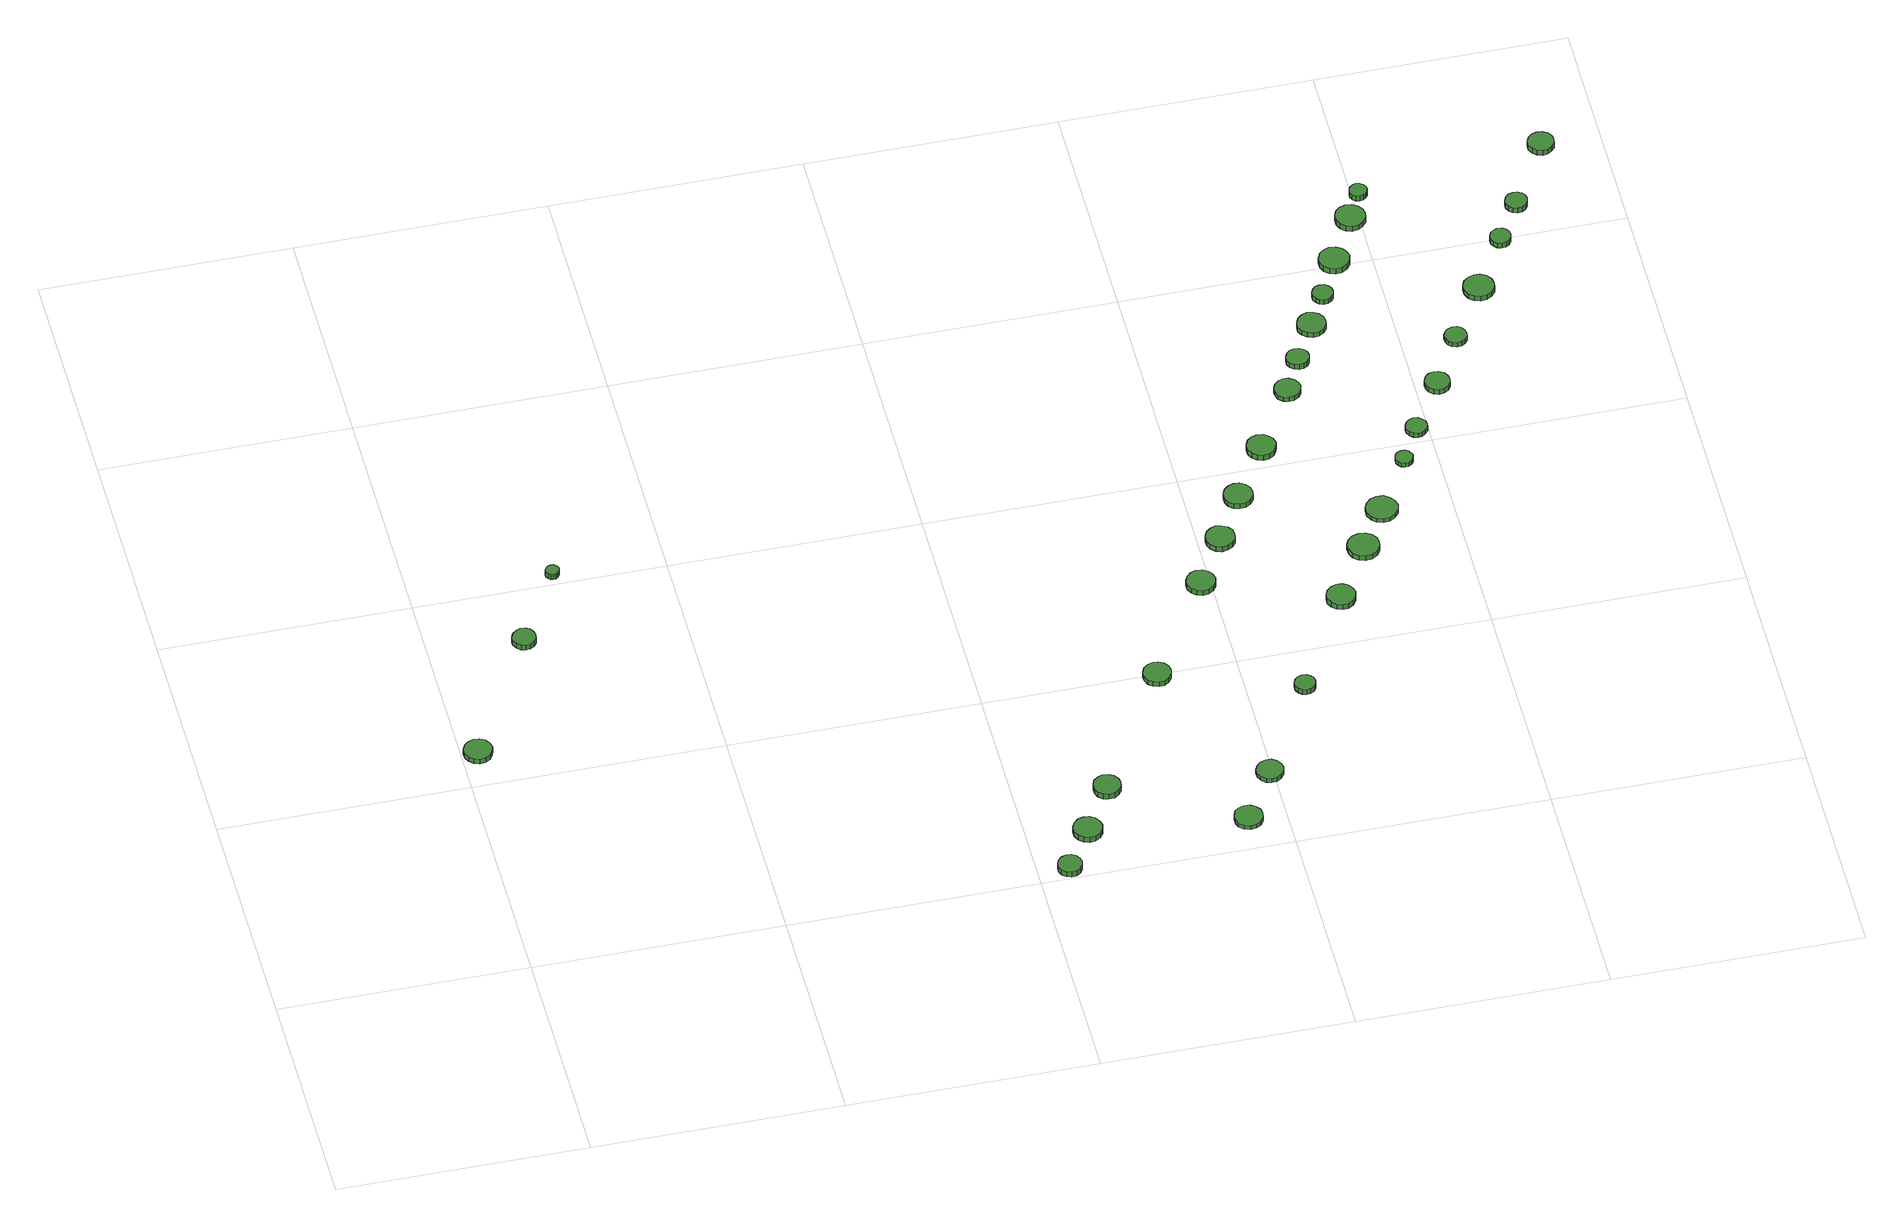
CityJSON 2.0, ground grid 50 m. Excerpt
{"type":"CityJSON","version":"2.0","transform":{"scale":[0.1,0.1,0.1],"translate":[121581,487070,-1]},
"CityObjects":{
"tree1":{"type":"SolitaryVegetationObject","attributes":{"function":"something"},"geometry":[{"type":"MultiSurface","lod":"1","boundaries":[[[0,1,2,3,4,5,6,7,8,9,10,11,12,13,14]],[[15,16,17,18,19,20,21,22,23,24,25,26,27,28,29]],[[0,29,28,1]],[[1,28,27,2]],[[2,27,26,3]],[[3,26,25,4]],[[4,25,24,5]],[[5,24,23,6]],[[6,23,22,7]],[[7,22,21,8]],[[8,21,20,9]],[[9,20,19,10]],[[10,19,18,11]],[[11,18,17,12]],[[12,17,16,13]],[[13,16,15,14]],[[14,15,29,0]]]}]},
"tree2":{"type":"SolitaryVegetationObject","attributes":{"function":"something"},"geometry":[{"type":"MultiSurface","lod":"1","boundaries":[[[30,31,32,33,34,35,36,37,38,39,40,41,42,43,44]],[[45,46,47,48,49,50,51,52,53,54,55,56,57,58,59]],[[30,59,58,31]],[[31,58,57,32]],[[32,57,56,33]],[[33,56,55,34]],[[34,55,54,35]],[[35,54,53,36]],[[36,53,52,37]],[[37,52,51,38]],[[38,51,50,39]],[[39,50,49,40]],[[40,49,48,41]],[[41,48,47,42]],[[42,47,46,43]],[[43,46,45,44]],[[44,45,59,30]]]}]},
"tree3":{"type":"SolitaryVegetationObject","attributes":{"function":"something"},"geometry":[{"type":"MultiSurface","lod":"1","boundaries":[[[60,61,62,63,64,65,66,67,68,69,70,71,72,73,74]],[[75,76,77,78,79,80,81,82,83,84,85,86,87,88,89]],[[60,89,88,61]],[[61,88,87,62]],[[62,87,86,63]],[[63,86,85,64]],[[64,85,84,65]],[[65,84,83,66]],[[66,83,82,67]],[[67,82,81,68]],[[68,81,80,69]],[[69,80,79,70]],[[70,79,78,71]],[[71,78,77,72]],[[72,77,76,73]],[[73,76,75,74]],[[74,75,89,60]]]}]},
"tree4":{"type":"SolitaryVegetationObject","attributes":{"function":"something"},"geometry":[{"type":"MultiSurface","lod":"1","boundaries":[[[90,91,92,93,94,95,96,97,98,99,100,101,102,103,104]],[[105,106,107,108,109,110,111,112,113,114,115,116,117,118,119]],[[90,119,118,91]],[[91,118,117,92]],[[92,117,116,93]],[[93,116,115,94]],[[94,115,114,95]],[[95,114,113,96]],[[96,113,112,97]],[[97,112,111,98]],[[98,111,110,99]],[[99,110,109,100]],[[100,109,108,101]],[[101,108,107,102]],[[102,107,106,103]],[[103,106,105,104]],[[104,105,119,90]]]}]},
"tree5":{"type":"SolitaryVegetationObject","attributes":{"function":"something"},"geometry":[{"type":"MultiSurface","lod":"1","boundaries":[[[120,121,122,123,124,125,126,127,128,129,130,131,132,133,134]],[[135,136,137,138,139,140,141,142,143,144,145,146,147,148,149]],[[120,149,148,121]],[[121,148,147,122]],[[122,147,146,123]],[[123,146,145,124]],[[124,145,144,125]],[[125,144,143,126]],[[126,143,142,127]],[[127,142,141,128]],[[128,141,140,129]],[[129,140,139,130]],[[130,139,138,131]],[[131,138,137,132]],[[132,137,136,133]],[[133,136,135,134]],[[134,135,149,120]]]}]},
"tree6":{"type":"SolitaryVegetationObject","attributes":{"function":"something"},"geometry":[{"type":"MultiSurface","lod":"1","boundaries":[[[150,151,152,153,154,155,156,157,158,159,160,161,162,163,164]],[[165,166,167,168,169,170,171,172,173,174,175,176,177,178,179]],[[150,179,178,151]],[[151,178,177,152]],[[152,177,176,153]],[[153,176,175,154]],[[154,175,174,155]],[[155,174,173,156]],[[156,173,172,157]],[[157,172,171,158]],[[158,171,170,159]],[[159,170,169,160]],[[160,169,168,161]],[[161,168,167,162]],[[162,167,166,163]],[[163,166,165,164]],[[164,165,179,150]]]}]},
"tree7":{"type":"SolitaryVegetationObject","attributes":{"function":"something"},"geometry":[{"type":"MultiSurface","lod":"1","boundaries":[[[180,181,182,183,184,185,186,187,188,189,190,191,192,193,194]],[[195,196,197,198,199,200,201,202,203,204,205,206,207,208,209]],[[180,209,208,181]],[[181,208,207,182]],[[182,207,206,183]],[[183,206,205,184]],[[184,205,204,185]],[[185,204,203,186]],[[186,203,202,187]],[[187,202,201,188]],[[188,201,200,189]],[[189,200,199,190]],[[190,199,198,191]],[[191,198,197,192]],[[192,197,196,193]],[[193,196,195,194]],[[194,195,209,180]]]}]},
"tree8":{"type":"SolitaryVegetationObject","attributes":{"function":"something"},"geometry":[{"type":"MultiSurface","lod":"1","boundaries":[[[210,211,212,213,214,215,216,217,218,219,220,221,222,223,224]],[[225,226,227,228,229,230,231,232,233,234,235,236,237,238,239]],[[210,239,238,211]],[[211,238,237,212]],[[212,237,236,213]],[[213,236,235,214]],[[214,235,234,215]],[[215,234,233,216]],[[216,233,232,217]],[[217,232,231,218]],[[218,231,230,219]],[[219,230,229,220]],[[220,229,228,221]],[[221,228,227,222]],[[222,227,226,223]],[[223,226,225,224]],[[224,225,239,210]]]}]},
"tree9":{"type":"SolitaryVegetationObject","attributes":{"function":"something"},"geometry":[{"type":"MultiSurface","lod":"1","boundaries":[[[240,241,242,243,244,245,246,247,248,249,250,251,252,253,254]],[[255,256,257,258,259,260,261,262,263,264,265,266,267,268,269]],[[240,269,268,241]],[[241,268,267,242]],[[242,267,266,243]],[[243,266,265,244]],[[244,265,264,245]],[[245,264,263,246]],[[246,263,262,247]],[[247,262,261,248]],[[248,261,260,249]],[[249,260,259,250]],[[250,259,258,251]],[[251,258,257,252]],[[252,257,256,253]],[[253,256,255,254]],[[254,255,269,240]]]}]},
"tree10":{"type":"SolitaryVegetationObject","attributes":{"function":"something"},"geometry":[{"type":"MultiSurface","lod":"1","boundaries":[[[270,271,272,273,274,275,276,277,278,279,280,281,282,283,284]],[[285,286,287,288,289,290,291,292,293,294,295,296,297,298,299]],[[270,299,298,271]],[[271,298,297,272]],[[272,297,296,273]],[[273,296,295,274]],[[274,295,294,275]],[[275,294,293,276]],[[276,293,292,277]],[[277,292,291,278]],[[278,291,290,279]],[[279,290,289,280]],[[280,289,288,281]],[[281,288,287,282]],[[282,287,286,283]],[[283,286,285,284]],[[284,285,299,270]]]}]},
"tree11":{"type":"SolitaryVegetationObject","attributes":{"function":"something"},"geometry":[{"type":"MultiSurface","lod":"1","boundaries":[[[300,301,302,303,304,305,306,307,308,309,310,311,312,313,314]],[[315,316,317,318,319,320,321,322,323,324,325,326,327,328,329]],[[300,329,328,301]],[[301,328,327,302]],[[302,327,326,303]],[[303,326,325,304]],[[304,325,324,305]],[[305,324,323,306]],[[306,323,322,307]],[[307,322,321,308]],[[308,321,320,309]],[[309,320,319,310]],[[310,319,318,311]],[[311,318,317,312]],[[312,317,316,313]],[[313,316,315,314]],[[314,315,329,300]]]}]},
"tree12":{"type":"SolitaryVegetationObject","attributes":{"function":"something"},"geometry":[{"type":"MultiSurface","lod":"1","boundaries":[[[330,331,332,333,334,335,336,337,338,339,340,341,342,343,344]],[[345,346,347,348,349,350,351,352,353,354,355,356,357,358,359]],[[330,359,358,331]],[[331,358,357,332]],[[332,357,356,333]],[[333,356,355,334]],[[334,355,354,335]],[[335,354,353,336]],[[336,353,352,337]],[[337,352,351,338]],[[338,351,350,339]],[[339,350,349,340]],[[340,349,348,341]],[[341,348,347,342]],[[342,347,346,343]],[[343,346,345,344]],[[344,345,359,330]]]}]},
"tree13":{"type":"SolitaryVegetationObject","attributes":{"function":"something"},"geometry":[{"type":"MultiSurface","lod":"1","boundaries":[[[360,361,362,363,364,365,366,367,368,369,370,371,372,373,374]],[[375,376,377,378,379,380,381,382,383,384,385,386,387,388,389]],[[360,389,388,361]],[[361,388,387,362]],[[362,387,386,363]],[[363,386,385,364]],[[364,385,384,365]],[[365,384,383,366]],[[366,383,382,367]],[[367,382,381,368]],[[368,381,380,369]],[[369,380,379,370]],[[370,379,378,371]],[[371,378,377,372]],[[372,377,376,373]],[[373,376,375,374]],[[374,375,389,360]]]}]},
"tree14":{"type":"SolitaryVegetationObject","attributes":{"function":"something"},"geometry":[{"type":"MultiSurface","lod":"1","boundaries":[[[390,391,392,393,394,395,396,397,398,399,400,401,402,403,404]],[[405,406,407,408,409,410,411,412,413,414,415,416,417,418,419]],[[390,419,418,391]],[[391,418,417,392]],[[392,417,416,393]],[[393,416,415,394]],[[394,415,414,395]],[[395,414,413,396]],[[396,413,412,397]],[[397,412,411,398]],[[398,411,410,399]],[[399,410,409,400]],[[400,409,408,401]],[[401,408,407,402]],[[402,407,406,403]],[[403,406,405,404]],[[404,405,419,390]]]}]},
"tree15":{"type":"SolitaryVegetationObject","attributes":{"function":"something"},"geometry":[{"type":"MultiSurface","lod":"1","boundaries":[[[420,421,422,423,424,425,426,427,428,429,430,431,432,433,434]],[[435,436,437,438,439,440,441,442,443,444,445,446,447,448,449]],[[420,449,448,421]],[[421,448,447,422]],[[422,447,446,423]],[[423,446,445,424]],[[424,445,444,425]],[[425,444,443,426]],[[426,443,442,427]],[[427,442,441,428]],[[428,441,440,429]],[[429,440,439,430]],[[430,439,438,431]],[[431,438,437,432]],[[432,437,436,433]],[[433,436,435,434]],[[434,435,449,420]]]}]},
"tree16":{"type":"SolitaryVegetationObject","attributes":{"function":"something"},"geometry":[{"type":"MultiSurface","lod":"1","boundaries":[[[450,451,452,453,454,455,456,457,458,459,460,461,462,463,464]],[[465,466,467,468,469,470,471,472,473,474,475,476,477,478,479]],[[450,479,478,451]],[[451,478,477,452]],[[452,477,476,453]],[[453,476,475,454]],[[454,475,474,455]],[[455,474,473,456]],[[456,473,472,457]],[[457,472,471,458]],[[458,471,470,459]],[[459,470,469,460]],[[460,469,468,461]],[[461,468,467,462]],[[462,467,466,463]],[[463,466,465,464]],[[464,465,479,450]]]}]},
"tree17":{"type":"SolitaryVegetationObject","attributes":{"function":"something"},"geometry":[{"type":"MultiSurface","lod":"1","boundaries":[[[480,481,482,483,484,485,486,487,488,489,490,491,492,493,494]],[[495,496,497,498,499,500,501,502,503,504,505,506,507,508,509]],[[480,509,508,481]],[[481,508,507,482]],[[482,507,506,483]],[[483,506,505,484]],[[484,505,504,485]],[[485,504,503,486]],[[486,503,502,487]],[[487,502,501,488]],[[488,501,500,489]],[[489,500,499,490]],[[490,499,498,491]],[[491,498,497,492]],[[492,497,496,493]],[[493,496,495,494]],[[494,495,509,480]]]}]},
"tree18":{"type":"SolitaryVegetationObject","attributes":{"function":"something"},"geometry":[{"type":"MultiSurface","lod":"1","boundaries":[[[510,511,512,513,514,515,516,517,518,519,520,521,522,523,524]],[[525,526,527,528,529,530,531,532,533,534,535,536,537,538,539]],[[510,539,538,511]],[[511,538,537,512]],[[512,537,536,513]],[[513,536,535,514]],[[514,535,534,515]],[[515,534,533,516]],[[516,533,532,517]],[[517,532,531,518]],[[518,531,530,519]],[[519,530,529,520]],[[520,529,528,521]],[[521,528,527,522]],[[522,527,526,523]],[[523,526,525,524]],[[524,525,539,510]]]}]},
"tree19":{"type":"SolitaryVegetationObject","attributes":{"function":"something"},"geometry":[{"type":"MultiSurface","lod":"1","boundaries":[[[540,541,542,543,544,545,546,547,548,549,550,551,552,553,554]],[[555,556,557,558,559,560,561,562,563,564,565,566,567,568,569]],[[540,569,568,541]],[[541,568,567,542]],[[542,567,566,543]],[[543,566,565,544]],[[544,565,564,545]],[[545,564,563,546]],[[546,563,562,547]],[[547,562,561,548]],[[548,561,560,549]],[[549,560,559,550]],[[550,559,558,551]],[[551,558,557,552]],[[552,557,556,553]],[[553,556,555,554]],[[554,555,569,540]]]}]},
"tree20":{"type":"SolitaryVegetationObject","attributes":{"function":"something"},"geometry":[{"type":"MultiSurface","lod":"1","boundaries":[[[570,571,572,573,574,575,576,577,578,579,580,581,582,583,584]],[[585,586,587,588,589,590,591,592,593,594,595,596,597,598,599]],[[570,599,598,571]],[[571,598,597,572]],[[572,597,596,573]],[[573,596,595,574]],[[574,595,594,575]],[[575,594,593,576]],[[576,593,592,577]],[[577,592,591,578]],[[578,591,590,579]],[[579,590,589,580]],[[580,589,588,581]],[[581,588,587,582]],[[582,587,586,583]],[[583,586,585,584]],[[584,585,599,570]]]}]},
"tree21":{"type":"SolitaryVegetationObject","attributes":{"function":"something"},"geometry":[{"type":"MultiSurface","lod":"1","boundaries":[[[600,601,602,603,604,605,606,607,608,609,610,611,612,613,614]],[[615,616,617,618,619,620,621,622,623,624,625,626,627,628,629]],[[600,629,628,601]],[[601,628,627,602]],[[602,627,626,603]],[[603,626,625,604]],[[604,625,624,605]],[[605,624,623,606]],[[606,623,622,607]],[[607,622,621,608]],[[608,621,620,609]],[[609,620,619,610]],[[610,619,618,611]],[[611,618,617,612]],[[612,617,616,613]],[[613,616,615,614]],[[614,615,629,600]]]}]},
"tree22":{"type":"SolitaryVegetationObject","attributes":{"function":"something"},"geometry":[{"type":"MultiSurface","lod":"1","boundaries":[[[630,631,632,633,634,635,636,637,638,639,640,641,642,643,644]],[[645,646,647,648,649,650,651,652,653,654,655,656,657,658,659]],[[630,659,658,631]],[[631,658,657,632]],[[632,657,656,633]],[[633,656,655,634]],[[634,655,654,635]],[[635,654,653,636]],[[636,653,652,637]],[[637,652,651,638]],[[638,651,650,639]],[[639,650,649,640]],[[640,649,648,641]],[[641,648,647,642]],[[642,647,646,643]],[[643,646,645,644]],[[644,645,659,630]]]}]},
"tree23":{"type":"SolitaryVegetationObject","attributes":{"function":"something"},"geometry":[{"type":"MultiSurface","lod":"1","boundaries":[[[660,661,662,663,664,665,666,667,668,669,670,671,672,673,674]],[[675,676,677,678,679,680,681,682,683,684,685,686,687,688,689]],[[660,689,688,661]],[[661,688,687,662]],[[662,687,686,663]],[[663,686,685,664]],[[664,685,684,665]],[[665,684,683,666]],[[666,683,682,667]],[[667,682,681,668]],[[668,681,680,669]],[[669,680,679,670]],[[670,679,678,671]],[[671,678,677,672]],[[672,677,676,673]],[[673,676,675,674]],[[674,675,689,660]]]}]},
"tree24":{"type":"SolitaryVegetationObject","attributes":{"function":"something"},"geometry":[{"type":"MultiSurface","lod":"1","boundaries":[[[690,691,692,693,694,695,696,697,698,699,700,701,702,703,704]],[[705,706,707,708,709,710,711,712,713,714,715,716,717,718,719]],[[690,719,718,691]],[[691,718,717,692]],[[692,717,716,693]],[[693,716,715,694]],[[694,715,714,695]],[[695,714,713,696]],[[696,713,712,697]],[[697,712,711,698]],[[698,711,710,699]],[[699,710,709,700]],[[700,709,708,701]],[[701,708,707,702]],[[702,707,706,703]],[[703,706,705,704]],[[704,705,719,690]]]}]},
"tree25":{"type":"SolitaryVegetationObject","attributes":{"function":"something"},"geometry":[{"type":"MultiSurface","lod":"1","boundaries":[[[720,721,722,723,724,725,726,727,728,729,730,731,732,733,734]],[[735,736,737,738,739,740,741,742,743,744,745,746,747,748,749]],[[720,749,748,721]],[[721,748,747,722]],[[722,747,746,723]],[[723,746,745,724]],[[724,745,744,725]],[[725,744,743,726]],[[726,743,742,727]],[[727,742,741,728]],[[728,741,740,729]],[[729,740,739,730]],[[730,739,738,731]],[[731,738,737,732]],[[732,737,736,733]],[[733,736,735,734]],[[734,735,749,720]]]}]},
"tree26":{"type":"SolitaryVegetationObject","attributes":{"function":"something"},"geometry":[{"type":"MultiSurface","lod":"1","boundaries":[[[750,751,752,753,754,755,756,757,758,759,760,761,762,763,764]],[[765,766,767,768,769,770,771,772,773,774,775,776,777,778,779]],[[750,779,778,751]],[[751,778,777,752]],[[752,777,776,753]],[[753,776,775,754]],[[754,775,774,755]],[[755,774,773,756]],[[756,773,772,757]],[[757,772,771,758]],[[758,771,770,759]],[[759,770,769,760]],[[760,769,768,761]],[[761,768,767,762]],[[762,767,766,763]],[[763,766,765,764]],[[764,765,779,750]]]}]},
"tree27":{"type":"SolitaryVegetationObject","attributes":{"function":"something"},"geometry":[{"type":"MultiSurface","lod":"1","boundaries":[[[780,781,782,783,784,785,786,787,788,789,790,791,792,793,794]],[[795,796,797,798,799,800,801,802,803,804,805,806,807,808,809]],[[780,809,808,781]],[[781,808,807,782]],[[782,807,806,783]],[[783,806,805,784]],[[784,805,804,785]],[[785,804,803,786]],[[786,803,802,787]],[[787,802,801,788]],[[788,801,800,789]],[[789,800,799,790]],[[790,799,798,791]],[[791,798,797,792]],[[792,797,796,793]],[[793,796,795,794]],[[794,795,809,780]]]}]},
"tree28":{"type":"SolitaryVegetationObject","attributes":{"function":"something"},"geometry":[{"type":"MultiSurface","lod":"1","boundaries":[[[810,811,812,813,814,815,816,817,818,819,820,821,822,823,824]],[[825,826,827,828,829,830,831,832,833,834,835,836,837,838,839]],[[810,839,838,811]],[[811,838,837,812]],[[812,837,836,813]],[[813,836,835,814]],[[814,835,834,815]],[[815,834,833,816]],[[816,833,832,817]],[[817,832,831,818]],[[818,831,830,819]],[[819,830,829,820]],[[820,829,828,821]],[[821,828,827,822]],[[822,827,826,823]],[[823,826,825,824]],[[824,825,839,810]]]}]},
"tree29":{"type":"SolitaryVegetationObject","attributes":{"function":"something"},"geometry":[{"type":"MultiSurface","lod":"1","boundaries":[[[840,841,842,843,844,845,846,847,848,849,850,851,852,853,854]],[[855,856,857,858,859,860,861,862,863,864,865,866,867,868,869]],[[840,869,868,841]],[[841,868,867,842]],[[842,867,866,843]],[[843,866,865,844]],[[844,865,864,845]],[[845,864,863,846]],[[846,863,862,847]],[[847,862,861,848]],[[848,861,860,849]],[[849,860,859,850]],[[850,859,858,851]],[[851,858,857,852]],[[852,857,856,853]],[[853,856,855,854]],[[854,855,869,840]]]}]},
"tree30":{"type":"SolitaryVegetationObject","attributes":{"function":"something"},"geometry":[{"type":"MultiSurface","lod":"1","boundaries":[[[870,871,872,873,874,875,876,877,878,879,880,881,882,883,884]],[[885,886,887,888,889,890,891,892,893,894,895,896,897,898,899]],[[870,899,898,871]],[[871,898,897,872]],[[872,897,896,873]],[[873,896,895,874]],[[874,895,894,875]],[[875,894,893,876]],[[876,893,892,877]],[[877,892,891,878]],[[878,891,890,879]],[[879,890,889,880]],[[880,889,888,881]],[[881,888,887,882]],[[882,887,886,883]],[[883,886,885,884]],[[884,885,899,870]]]}]},
"tree31":{"type":"SolitaryVegetationObject","attributes":{"function":"something"},"geometry":[{"type":"MultiSurface","lod":"1","boundaries":[[[900,901,902,903,904,905,906,907,908,909,910,911,912,913,914]],[[915,916,917,918,919,920,921,922,923,924,925,926,927,928,929]],[[900,929,928,901]],[[901,928,927,902]],[[902,927,926,903]],[[903,926,925,904]],[[904,925,924,905]],[[905,924,923,906]],[[906,923,922,907]],[[907,922,921,908]],[[908,921,920,909]],[[909,920,919,910]],[[910,919,918,911]],[[911,918,917,912]],[[912,917,916,913]],[[913,916,915,914]],[[914,915,929,900]]]}]},
"tree32":{"type":"SolitaryVegetationObject","attributes":{"function":"something"},"geometry":[{"type":"MultiSurface","lod":"1","boundaries":[[[930,931,932,933,934,935,936,937,938,939,940,941,942,943,944]],[[945,946,947,948,949,950,951,952,953,954,955,956,957,958,959]],[[930,959,958,931]],[[931,958,957,932]],[[932,957,956,933]],[[933,956,955,934]],[[934,955,954,935]],[[935,954,953,936]],[[936,953,952,937]],[[937,952,951,938]],[[938,951,950,939]],[[939,950,949,940]],[[940,949,948,941]],[[941,948,947,942]],[[942,947,946,943]],[[943,946,945,944]],[[944,945,959,930]]]}]}
},
"vertices":[
[61,586,18],[58,597,18],[51,607,18],[41,613,18],[29,614,18],[18,610,18],[10,603,18],[5,592,18],[5,580,18],[10,570,18],[18,562,18],[29,558,18],[41,559,18],[51,565,18],[58,575,18],[58,575,6],[51,565,6],[41,559,6],[29,558,6],[18,562,6],[10,570,6],[5,580,6],[5,592,6],[10,603,6],[18,610,6],[29,614,6],[41,613,6],[51,607,6],[58,597,6],[61,586,6],
[209,857,24],[207,866,24],[202,874,24],[193,879,24],[184,880,24],[175,877,24],[167,870,24],[163,861,24],[163,852,24],[167,843,24],[175,836,24],[184,833,24],[193,834,24],[202,839,24],[207,847,24],[207,847,11],[202,839,11],[193,834,11],[184,833,11],[175,836,11],[167,843,11],[163,852,11],[163,861,11],[167,870,11],[175,877,11],[184,880,11],[193,879,11],[202,874,11],[207,866,11],[209,857,11],
[292,1015,30],[291,1020,30],[287,1025,30],[283,1028,30],[277,1028,30],[272,1027,30],[268,1023,30],[265,1018,30],[265,1012,30],[268,1007,30],[272,1003,30],[277,1002,30],[283,1002,30],[287,1005,30],[291,1010,30],[291,1010,17],[287,1005,17],[283,1002,17],[277,1002,17],[272,1003,17],[268,1007,17],[265,1012,17],[265,1018,17],[268,1023,17],[272,1027,17],[277,1028,17],[283,1028,17],[287,1025,17],[291,1020,17],[292,1015,17],
[1086,26,20],[1084,36,20],[1078,44,20],[1070,49,20],[1060,50,20],[1051,47,20],[1043,40,20],[1039,31,20],[1039,21,20],[1043,12,20],[1051,5,20],[1060,2,20],[1070,3,20],[1078,8,20],[1084,16,20],[1084,16,7],[1078,8,7],[1070,3,7],[1060,2,7],[1051,5,7],[1043,12,7],[1039,21,7],[1039,31,7],[1043,40,7],[1051,47,7],[1060,50,7],[1070,49,7],[1078,44,7],[1084,36,7],[1086,26,7],
[1147,115,19],[1144,126,19],[1137,136,19],[1127,142,19],[1115,143,19],[1104,140,19],[1095,132,19],[1090,121,19],[1090,109,19],[1095,98,19],[1104,90,19],[1115,86,19],[1127,88,19],[1137,93,19],[1144,103,19],[1144,103,6],[1137,93,6],[1127,88,6],[1115,86,6],[1104,90,6],[1095,98,6],[1090,109,6],[1090,121,6],[1095,132,6],[1104,140,6],[1115,143,6],[1127,142,6],[1137,136,6],[1144,126,6],[1147,115,6],
[1207,219,19],[1205,230,19],[1198,239,19],[1189,245,19],[1177,246,19],[1167,242,19],[1158,235,19],[1154,225,19],[1154,213,19],[1158,203,19],[1167,195,19],[1177,192,19],[1189,193,19],[1198,199,19],[1205,208,19],[1205,208,6],[1198,199,6],[1189,193,6],[1177,192,6],[1167,195,6],[1158,203,6],[1154,213,6],[1154,225,6],[1158,235,6],[1167,242,6],[1177,246,6],[1189,245,6],[1198,239,6],[1205,230,6],[1207,219,6],
[1453,79,15],[1451,91,15],[1444,100,15],[1434,106,15],[1422,107,15],[1411,104,15],[1402,96,15],[1398,85,15],[1398,73,15],[1402,63,15],[1411,55,15],[1422,51,15],[1434,53,15],[1444,58,15],[1451,68,15],[1451,68,5],[1444,58,5],[1434,53,5],[1422,51,5],[1411,55,5],[1402,63,5],[1398,73,5],[1398,85,5],[1402,96,5],[1411,104,5],[1422,107,5],[1434,106,5],[1444,100,5],[1451,91,5],[1453,79,5],
[1369,490,22],[1367,502,22],[1360,511,22],[1350,517,22],[1339,518,22],[1328,514,22],[1319,507,22],[1315,496,22],[1315,485,22],[1319,474,22],[1328,467,22],[1339,463,22],[1350,464,22],[1360,470,22],[1367,479,22],[1367,479,10],[1360,470,10],[1350,464,10],[1339,463,10],[1328,467,10],[1319,474,10],[1315,485,10],[1315,496,10],[1319,507,10],[1328,514,10],[1339,518,10],[1350,517,10],[1360,511,10],[1367,502,10],[1369,490,10],
[1520,192,15],[1518,203,15],[1511,212,15],[1502,218,15],[1491,219,15],[1480,215,15],[1472,208,15],[1467,198,15],[1467,187,15],[1472,177,15],[1480,169,15],[1491,166,15],[1502,167,15],[1511,173,15],[1518,182,15],[1518,182,5],[1511,173,5],[1502,167,5],[1491,166,5],[1480,169,5],[1472,177,5],[1467,187,5],[1467,198,5],[1472,208,5],[1480,215,5],[1491,219,5],[1502,218,5],[1511,212,5],[1518,203,5],[1520,192,5],
[1508,711,24],[1505,723,24],[1498,732,24],[1488,738,24],[1476,740,24],[1465,736,24],[1456,728,24],[1451,717,24],[1451,705,24],[1456,694,24],[1465,686,24],[1476,682,24],[1488,684,24],[1498,690,24],[1505,699,24],[1505,699,12],[1498,690,12],[1488,684,12],[1476,682,12],[1465,686,12],[1456,694,12],[1451,705,12],[1451,717,12],[1456,728,12],[1465,736,12],[1476,740,12],[1488,738,12],[1498,732,12],[1505,723,12],[1508,711,12],
[1631,397,24],[1629,406,24],[1624,413,24],[1617,417,24],[1608,418,24],[1600,415,24],[1594,410,24],[1590,402,24],[1590,393,24],[1594,385,24],[1600,379,24],[1608,377,24],[1617,378,24],[1624,382,24],[1629,389,24],[1629,389,11],[1624,382,11],[1617,378,11],[1608,377,11],[1600,379,11],[1594,385,11],[1590,393,11],[1590,402,11],[1594,410,11],[1600,415,11],[1608,418,11],[1617,417,11],[1624,413,11],[1629,406,11],[1631,397,11],
[1572,824,19],[1570,836,19],[1563,845,19],[1552,851,19],[1540,853,19],[1529,849,19],[1520,841,19],[1515,830,19],[1515,818,19],[1520,807,19],[1529,799,19],[1540,795,19],[1552,797,19],[1563,803,19],[1570,812,19],[1570,812,6],[1563,803,6],[1552,797,6],[1540,795,6],[1529,799,6],[1520,807,6],[1515,818,6],[1515,830,6],[1520,841,6],[1529,849,6],[1540,853,6],[1552,851,6],[1563,845,6],[1570,836,6],[1572,824,6],
[1632,930,17],[1630,942,17],[1622,952,17],[1612,958,17],[1600,959,17],[1589,955,17],[1580,947,17],[1575,936,17],[1575,924,17],[1580,913,17],[1589,905,17],[1600,902,17],[1612,903,17],[1622,909,17],[1630,919,17],[1630,919,5],[1622,909,5],[1612,903,5],[1600,902,5],[1589,905,5],[1580,913,5],[1575,924,5],[1575,936,5],[1580,947,5],[1589,955,5],[1600,959,5],[1612,958,5],[1622,952,5],[1630,942,5],[1632,930,5],
[1760,614,24],[1757,625,24],[1750,635,24],[1740,641,24],[1728,642,24],[1717,638,24],[1708,630,24],[1703,620,24],[1703,608,24],[1708,597,24],[1717,589,24],[1728,585,24],[1740,586,24],[1750,592,24],[1757,602,24],[1757,602,11],[1750,592,11],[1740,586,11],[1728,585,11],[1717,589,11],[1708,597,11],[1703,608,11],[1703,620,11],[1708,630,11],[1717,638,11],[1728,642,11],[1740,641,11],[1750,635,11],[1757,625,11],[1760,614,11],
[1705,1048,18],[1702,1060,18],[1695,1069,18],[1685,1075,18],[1673,1076,18],[1662,1073,18],[1653,1065,18],[1648,1054,18],[1648,1042,18],[1653,1031,18],[1662,1023,18],[1673,1019,18],[1685,1020,18],[1695,1026,18],[1702,1036,18],[1702,1036,5],[1695,1026,5],[1685,1020,5],[1673,1019,5],[1662,1023,5],[1653,1031,5],[1648,1042,5],[1648,1054,5],[1653,1065,5],[1662,1073,5],[1673,1076,5],[1685,1075,5],[1695,1069,5],[1702,1060,5],[1705,1048,5],
[1836,741,18],[1834,754,18],[1826,764,18],[1815,771,18],[1802,772,18],[1789,768,18],[1779,760,18],[1774,748,18],[1774,734,18],[1779,722,18],[1789,714,18],[1802,710,18],[1815,711,18],[1826,718,18],[1834,728,18],[1834,728,6],[1826,718,6],[1815,711,6],[1802,710,6],[1789,714,6],[1779,722,6],[1774,734,6],[1774,748,6],[1779,760,6],[1789,768,6],[1802,772,6],[1815,771,6],[1826,764,6],[1834,754,6],[1836,741,6],
[1894,833,16],[1891,846,16],[1883,856,16],[1872,863,16],[1859,864,16],[1846,860,16],[1837,851,16],[1831,840,16],[1831,826,16],[1837,814,16],[1846,806,16],[1859,802,16],[1872,803,16],[1883,810,16],[1891,820,16],[1891,820,6],[1883,810,6],[1872,803,6],[1859,802,6],[1846,806,6],[1837,814,6],[1831,826,6],[1831,840,6],[1837,851,6],[1846,860,6],[1859,864,6],[1872,863,6],[1883,856,6],[1891,846,6],[1894,833,6],
[1786,1189,16],[1784,1199,16],[1778,1208,16],[1768,1214,16],[1757,1215,16],[1747,1211,16],[1739,1204,16],[1735,1194,16],[1735,1183,16],[1739,1173,16],[1747,1166,16],[1757,1163,16],[1768,1164,16],[1778,1169,16],[1784,1178,16],[1784,1178,5],[1778,1169,5],[1768,1164,5],[1757,1163,5],[1747,1166,5],[1739,1173,5],[1735,1183,5],[1735,1194,5],[1739,1204,5],[1747,1211,5],[1757,1215,5],[1768,1214,5],[1778,1208,5],[1784,1199,5],[1786,1189,5],
[1821,1265,18],[1819,1274,18],[1813,1282,18],[1805,1286,18],[1796,1287,18],[1787,1285,18],[1780,1278,18],[1776,1270,18],[1776,1260,18],[1780,1252,18],[1787,1246,18],[1796,1243,18],[1805,1244,18],[1813,1248,18],[1819,1256,18],[1819,1256,5],[1813,1248,5],[1805,1244,5],[1796,1243,5],[1787,1246,5],[1780,1252,5],[1776,1260,5],[1776,1270,5],[1780,1278,5],[1787,1285,5],[1796,1287,5],[1805,1286,5],[1813,1282,5],[1819,1274,5],[1821,1265,5],
[1953,957,16],[1951,964,16],[1947,970,16],[1940,974,16],[1933,974,16],[1926,972,16],[1921,967,16],[1918,961,16],[1918,953,16],[1921,947,16],[1926,942,16],[1933,940,16],[1940,940,16],[1947,944,16],[1951,950,16],[1951,950,5],[1947,944,5],[1940,940,5],[1933,940,5],[1926,942,5],[1921,947,5],[1918,953,5],[1918,961,5],[1921,967,5],[1926,972,5],[1933,974,5],[1940,974,5],[1947,970,5],[1951,964,5],[1953,957,5],
[1873,1349,17],[1871,1361,17],[1864,1370,17],[1854,1376,17],[1842,1378,17],[1831,1374,17],[1822,1366,17],[1817,1355,17],[1817,1343,17],[1822,1333,17],[1831,1325,17],[1842,1321,17],[1854,1322,17],[1864,1328,17],[1871,1338,17],[1871,1338,5],[1864,1328,5],[1854,1322,5],[1842,1321,5],[1831,1325,5],[1822,1333,5],[1817,1343,5],[1817,1355,5],[1822,1366,5],[1831,1374,5],[1842,1378,5],[1854,1376,5],[1864,1370,5],[1871,1361,5],[1873,1349,5],
[1998,1034,16],[1997,1042,16],[1991,1049,16],[1984,1054,16],[1975,1055,16],[1966,1052,16],[1960,1046,16],[1956,1038,16],[1956,1029,16],[1960,1021,16],[1966,1015,16],[1975,1012,16],[1984,1013,16],[1991,1018,16],[1997,1025,16],[1997,1025,5],[1991,1018,5],[1984,1013,5],[1975,1012,5],[1966,1015,5],[1960,1021,5],[1956,1029,5],[1956,1038,5],[1960,1046,5],[1966,1052,5],[1975,1055,5],[1984,1054,5],[1991,1049,5],[1997,1042,5],[1998,1034,5],
[1905,1425,17],[1903,1433,17],[1898,1440,17],[1891,1445,17],[1882,1445,17],[1874,1443,17],[1868,1437,17],[1864,1429,17],[1864,1420,17],[1868,1413,17],[1874,1407,17],[1882,1404,17],[1891,1405,17],[1898,1409,17],[1903,1416,17],[1903,1416,5],[1898,1409,5],[1891,1405,5],[1882,1404,5],[1874,1407,5],[1868,1413,5],[1864,1420,5],[1864,1429,5],[1868,1437,5],[1874,1443,5],[1882,1445,5],[1891,1445,5],[1898,1440,5],[1903,1433,5],[1905,1425,5],
[1957,1508,19],[1954,1520,19],[1947,1530,19],[1936,1536,19],[1923,1538,19],[1912,1534,19],[1902,1526,19],[1897,1514,19],[1897,1502,19],[1902,1490,19],[1912,1482,19],[1923,1478,19],[1936,1479,19],[1947,1486,19],[1954,1496,19],[1954,1496,6],[1947,1486,6],[1936,1479,6],[1923,1478,6],[1912,1482,6],[1902,1490,6],[1897,1502,6],[1897,1514,6],[1902,1526,6],[1912,1534,6],[1923,1538,6],[1936,1536,6],[1947,1530,6],[1954,1520,6],[1957,1508,6],
[2068,1142,17],[2066,1152,17],[2060,1161,17],[2051,1166,17],[2041,1167,17],[2031,1164,17],[2023,1157,17],[2019,1147,17],[2019,1137,17],[2023,1127,17],[2031,1120,17],[2041,1117,17],[2051,1118,17],[2060,1123,17],[2066,1132,17],[2066,1132,5],[2060,1123,5],[2051,1118,5],[2041,1117,5],[2031,1120,5],[2023,1127,5],[2019,1137,5],[2019,1147,5],[2023,1157,5],[2031,1164,5],[2041,1167,5],[2051,1166,5],[2060,1161,5],[2066,1152,5],[2068,1142,5],
[2012,1612,20],[2010,1624,20],[2002,1634,20],[1992,1641,20],[1979,1642,20],[1967,1638,20],[1958,1630,20],[1953,1618,20],[1953,1606,20],[1958,1595,20],[1967,1586,20],[1979,1582,20],[1992,1584,20],[2002,1590,20],[2010,1600,20],[2010,1600,7],[2002,1590,7],[1992,1584,7],[1979,1582,7],[1967,1586,7],[1958,1595,7],[1953,1606,7],[1953,1618,7],[1958,1630,7],[1967,1638,7],[1979,1642,7],[1992,1641,7],[2002,1634,7],[2010,1624,7],[2012,1612,7],
[2128,1256,16],[2126,1265,16],[2121,1273,16],[2113,1277,16],[2104,1278,16],[2095,1275,16],[2088,1269,16],[2084,1261,16],[2084,1252,16],[2088,1243,16],[2095,1237,16],[2104,1234,16],[2113,1235,16],[2121,1240,16],[2126,1247,16],[2126,1247,5],[2121,1240,5],[2113,1235,5],[2104,1234,5],[2095,1237,5],[2088,1243,5],[2084,1252,5],[2084,1261,5],[2088,1269,5],[2095,1275,5],[2104,1278,5],[2113,1277,5],[2121,1273,5],[2126,1265,5],[2128,1256,5],
[2031,1676,20],[2029,1684,20],[2025,1689,20],[2019,1693,20],[2012,1694,20],[2005,1692,20],[1999,1687,20],[1996,1680,20],[1996,1673,20],[1999,1666,20],[2005,1661,20],[2012,1659,20],[2019,1660,20],[2025,1664,20],[2029,1669,20],[2029,1669,7],[2025,1664,7],[2019,1660,7],[2012,1659,7],[2005,1661,7],[1999,1666,7],[1996,1673,7],[1996,1680,7],[1999,1687,7],[2005,1692,7],[2012,1694,7],[2019,1693,7],[2025,1689,7],[2029,1684,7],[2031,1676,7],
[2209,1375,17],[2207,1387,17],[2199,1398,17],[2188,1404,17],[2176,1405,17],[2164,1401,17],[2154,1393,17],[2149,1381,17],[2149,1369,17],[2154,1357,17],[2164,1349,17],[2176,1345,17],[2188,1346,17],[2199,1352,17],[2207,1363,17],[2207,1363,5],[2199,1352,5],[2188,1346,5],[2176,1345,5],[2164,1349,5],[2154,1357,5],[2149,1369,5],[2149,1381,5],[2154,1393,5],[2164,1401,5],[2176,1405,5],[2188,1404,5],[2199,1398,5],[2207,1387,5],[2209,1375,5],
[2270,1495,19],[2268,1503,19],[2263,1510,19],[2256,1514,19],[2247,1515,19],[2239,1512,19],[2233,1507,19],[2229,1499,19],[2229,1490,19],[2233,1483,19],[2239,1477,19],[2247,1474,19],[2256,1475,19],[2263,1479,19],[2268,1486,19],[2268,1486,6],[2263,1479,6],[2256,1475,6],[2247,1474,6],[2239,1477,6],[2233,1483,6],[2229,1490,6],[2229,1499,6],[2233,1507,6],[2239,1512,6],[2247,1515,6],[2256,1514,6],[2263,1510,6],[2268,1503,6],[2270,1495,6],
[2322,1580,21],[2320,1589,21],[2315,1596,21],[2307,1601,21],[2298,1601,21],[2289,1599,21],[2283,1593,21],[2279,1584,21],[2279,1575,21],[2283,1567,21],[2289,1561,21],[2298,1558,21],[2307,1559,21],[2315,1564,21],[2320,1571,21],[2320,1571,8],[2315,1564,8],[2307,1559,8],[2298,1558,8],[2289,1561,8],[2283,1567,8],[2279,1575,8],[2279,1584,8],[2283,1593,8],[2289,1599,8],[2298,1601,8],[2307,1601,8],[2315,1596,8],[2320,1589,8],[2322,1580,8],
[2407,1722,24],[2405,1732,24],[2399,1741,24],[2389,1746,24],[2379,1747,24],[2369,1744,24],[2361,1737,24],[2356,1727,24],[2356,1716,24],[2361,1707,24],[2369,1700,24],[2379,1696,24],[2389,1697,24],[2399,1703,24],[2405,1711,24],[2405,1711,11],[2399,1703,11],[2389,1697,11],[2379,1696,11],[2369,1700,11],[2361,1707,11],[2356,1716,11],[2356,1727,11],[2361,1737,11],[2369,1744,11],[2379,1747,11],[2389,1746,11],[2399,1741,11],[2405,1732,11],[2407,1722,11]
]}
